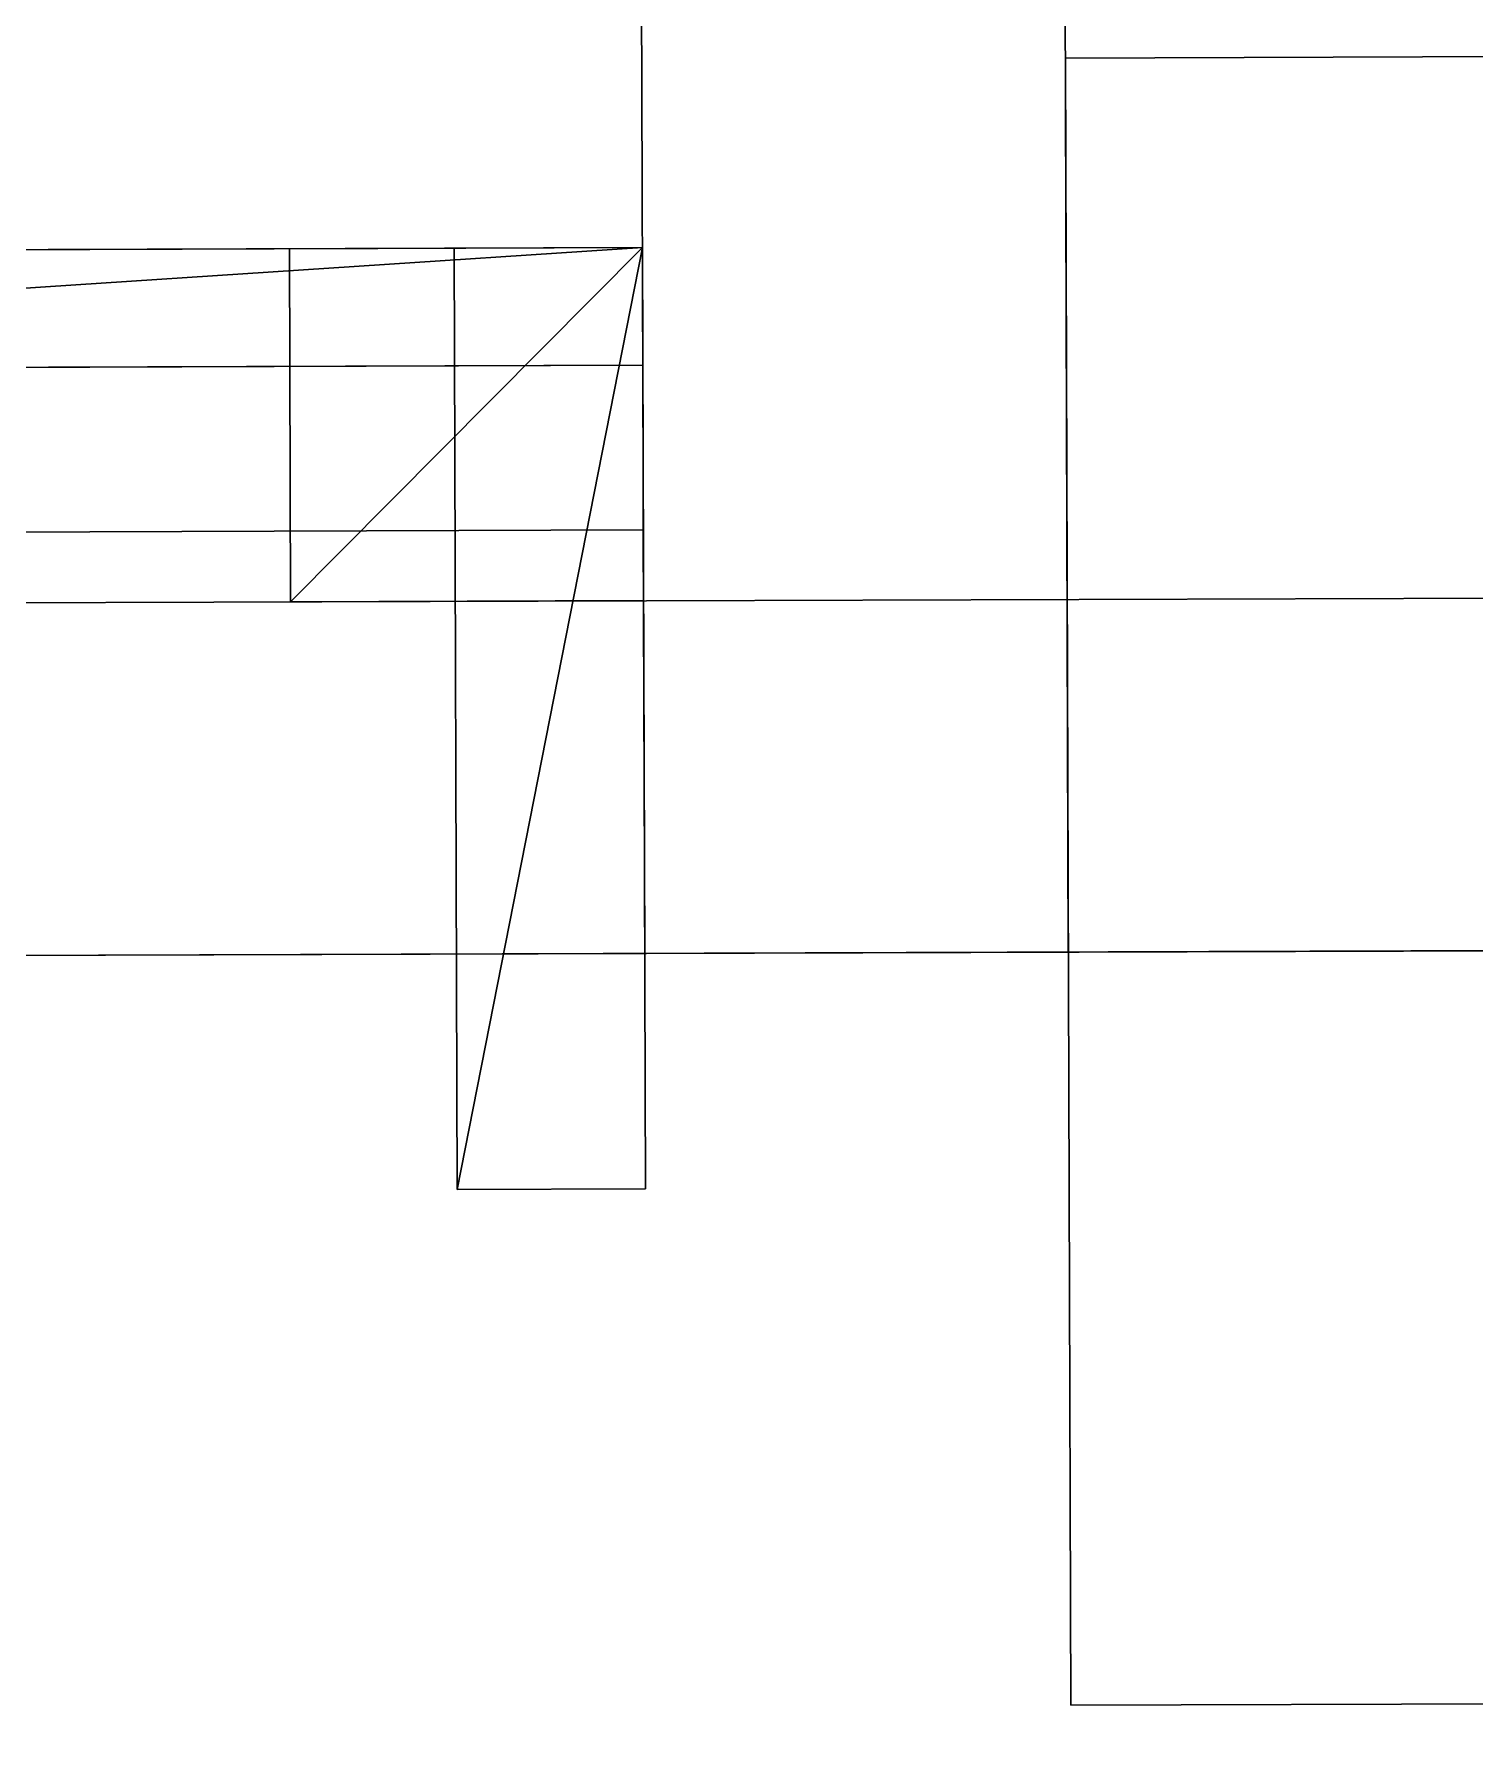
# Model space of a CAD drawing. Extents: x -100 to 2892, y -123 to 2616.
# Drawn here: x 1736.9 to 1798.1, y -28.3 to 44.7 of the extents above; entities that cross this region are included whole.
import ezdxf

# ---------------------------------------------------------------- set-up
doc = ezdxf.new("R2010")
doc.units = 0
for name, color, linetype in [('LAYER0', 7, 'CONTINUOUS'), ('LAYER11', 45, 'CONTINUOUS'), ('LAYER17', 45, 'CONTINUOUS'), ('LAYER18', 45, 'CONTINUOUS'), ('LAYER2', 7, 'CONTINUOUS'), ('LAYER20', 2, 'CONTINUOUS'), ('LAYER21', 7, 'CONTINUOUS'), ('LAYER22', 253, 'CONTINUOUS'), ('LAYER23', 253, 'CONTINUOUS'), ('LAYER24', 253, 'CONTINUOUS'), ('LAYER25', 253, 'CONTINUOUS'), ('LAYER26', 253, 'CONTINUOUS'), ('LAYER27', 253, 'CONTINUOUS'), ('LAYER369', 45, 'CONTINUOUS'), ('LAYER44', 45, 'CONTINUOUS'), ('LAYER5', 45, 'CONTINUOUS'), ('LAYER71', 45, 'CONTINUOUS'), ('LAYER87', 7, 'CONTINUOUS')]:
    doc.layers.add(name, color=color, linetype=linetype)

msp = doc.modelspace()

# ---------------------------------------------------------------- linework, layer by layer
at = {"layer": 'LAYER0', "invisible_edges": 1}
for points in [[(2892.49, 2616, -5), (-100, -100.32, -5), (-100, 2616, -5), (2892.49, 2616, -5)], [(-100, -100.32, -5), (2892.49, 2616, -5), (2892.49, -100.32, -5), (-100, -100.32, -5)], [(2892.49, -100.32), (-100, 2616), (-100, -100.32), (2892.49, -100.32)], [(-100, 2616), (2892.49, -100.32), (2892.49, 2616), (-100, 2616)]]:
    msp.add_3dface(points, dxfattribs=at)
at = {"layer": 'LAYER11', "invisible_edges": 1}
for points in [[(2780.018, 308.9634, 2000), (829.9952, 2.67546, 2000), (829.0281, 302.6739, 2000), (2780.018, 308.9634, 2000)], [(829.0281, 302.6739, 2025), (2780.985, 8.965, 2025), (2780.018, 308.9634, 2025), (829.0281, 302.6739, 2025)], [(829.9952, 2.67546, 2000), (2780.018, 308.9634, 2000), (2780.985, 8.965, 2000), (829.9952, 2.67546, 2000)], [(2780.985, 8.965, 2025), (829.0281, 302.6739, 2025), (829.9952, 2.67546, 2025), (2780.985, 8.965, 2025)], [(2780.985, 8.965, 2025), (829.9952, 2.67546, 2000), (2780.985, 8.965, 2000), (2780.985, 8.965, 2025)], [(829.9952, 2.67546, 2000), (2780.985, 8.965, 2025), (829.9952, 2.67546, 2025), (829.9952, 2.67546, 2000)]]:
    msp.add_3dface(points, dxfattribs=at)
at = {"layer": 'LAYER17', "invisible_edges": 1}
for points in [[(1779.581, 405.7388, 779.9999), (858.8757, 2.76854, 779.9999), (857.5862, 402.7665, 779.9999), (1779.581, 405.7388, 779.9999)], [(857.5862, 402.7665, 797.9999), (1780.871, 5.74084, 797.9999), (1779.581, 405.7388, 797.9999), (857.5862, 402.7665, 797.9999)], [(858.8757, 2.76854, 779.9999), (1779.581, 405.7388, 779.9999), (1780.871, 5.74084, 779.9999), (858.8757, 2.76854, 779.9999)], [(1780.871, 5.74084, 797.9999), (1779.581, 405.7388, 779.9999), (1779.581, 405.7388, 797.9999), (1780.871, 5.74084, 797.9999)], [(1779.581, 405.7388, 779.9999), (1780.871, 5.74084, 797.9999), (1780.871, 5.74084, 779.9999), (1779.581, 405.7388, 779.9999)], [(1780.871, 5.74084, 797.9999), (857.5862, 402.7665, 797.9999), (858.8757, 2.76854, 797.9999), (1780.871, 5.74084, 797.9999)], [(1780.871, 5.74084, 797.9999), (858.8757, 2.76854, 779.9999), (1780.871, 5.74084, 779.9999), (1780.871, 5.74084, 797.9999)], [(858.8757, 2.76854, 779.9999), (1780.871, 5.74084, 797.9999), (858.8757, 2.76854, 797.9999), (858.8757, 2.76854, 779.9999)]]:
    msp.add_3dface(points, dxfattribs=at)
at = {"layer": 'LAYER18', "invisible_edges": 1}
for points in [[(1780.871, 5.74099, 614.9998), (1761.646, 385.681, 614.9998), (1779.646, 385.739, 614.9998), (1780.871, 5.74099, 614.9998)], [(1762.871, 5.68296, 779.9998), (1779.646, 385.739, 779.9998), (1761.646, 385.681, 779.9998), (1762.871, 5.68296, 779.9998)], [(1762.871, 5.68296, 779.9998), (1761.646, 385.681, 614.9998), (1762.871, 5.68296, 614.9998), (1762.871, 5.68296, 779.9998)], [(1761.646, 385.681, 614.9998), (1762.871, 5.68296, 779.9998), (1761.646, 385.681, 779.9998), (1761.646, 385.681, 614.9998)], [(1761.646, 385.681, 614.9998), (1780.871, 5.74099, 614.9998), (1762.871, 5.68296, 614.9998), (1761.646, 385.681, 614.9998)], [(1779.646, 385.739, 779.9998), (1762.871, 5.68296, 779.9998), (1780.871, 5.74099, 779.9998), (1779.646, 385.739, 779.9998)], [(1779.646, 385.739, 779.9998), (1780.871, 5.74099, 614.9998), (1779.646, 385.739, 614.9998), (1779.646, 385.739, 779.9998)], [(1780.871, 5.74099, 614.9998), (1779.646, 385.739, 779.9998), (1780.871, 5.74099, 779.9998), (1780.871, 5.74099, 614.9998)], [(1780.871, 5.74099, 614.9998), (1762.871, 5.68296, 779.9998), (1762.871, 5.68296, 614.9998), (1780.871, 5.74099, 614.9998)], [(1762.871, 5.68296, 779.9998), (1780.871, 5.74099, 614.9998), (1780.871, 5.74099, 779.9998), (1762.871, 5.68296, 779.9998)]]:
    msp.add_3dface(points, dxfattribs=at)
at = {"layer": 'LAYER2'}
for points, invisible_edges in [([(2780.99, 8.97, 2593), (830, 2.68, 2151), (0, 0, 2593), (2780.99, 8.97, 2593)], 3), ([(2780.99, 8.97), (830.32, -97.32), (829.99, 2.67711), (2780.99, 8.97)], 1), ([(2780.99, 8.97), (830, 2.68, 2151), (2780.99, 8.97, 2593), (2780.99, 8.97)], 3), ([(830, 2.68, 2151), (2780.99, 8.97), (830, 2.68), (830, 2.68, 2151)], 1), ([(2880.5, -90.71), (830.32, -97.32), (2780.99, 8.97), (2880.5, -90.71)], 3)]:
    msp.add_3dface(points, dxfattribs=dict(at, invisible_edges=invisible_edges))
at = {"layer": 'LAYER20'}
for points in [[(1682.774, 35.42493, 750.4998), (1682.791, 30.42495, 750.4998), (1762.774, 35.68281, 750.4998), (1682.774, 35.42493, 750.4998)], [(1682.774, 35.42493, 750.4998), (1762.774, 35.68281, 750.4998), (1682.774, 35.42493, 727.4998), (1682.774, 35.42493, 750.4998)], [(1682.774, 35.42493, 727.4998), (1762.774, 35.68281, 750.4998), (1762.774, 35.68281, 727.4998), (1682.774, 35.42493, 727.4998)], [(1682.774, 35.42493, 727.4998), (1762.774, 35.68281, 727.4998), (1682.791, 30.42495, 727.4998), (1682.774, 35.42493, 727.4998)], [(1762.774, 35.68281, 750.4998), (1682.791, 30.42495, 750.4998), (1762.79, 30.68284, 750.4998), (1762.774, 35.68281, 750.4998)], [(1682.791, 30.42495, 727.4998), (1762.774, 35.68281, 727.4998), (1762.79, 30.68284, 727.4998), (1682.791, 30.42495, 727.4998)], [(1762.774, 35.68281, 750.4998), (1762.79, 30.68284, 750.4998), (1762.774, 35.68281, 727.4998), (1762.774, 35.68281, 750.4998)], [(1762.774, 35.68281, 727.4998), (1762.79, 30.68284, 750.4998), (1762.79, 30.68284, 727.4998), (1762.774, 35.68281, 727.4998)], [(1682.791, 30.42495, 727.4998), (1762.79, 30.68284, 727.4998), (1682.791, 30.42495, 750.4998), (1682.791, 30.42495, 727.4998)], [(1682.791, 30.42495, 750.4998), (1762.79, 30.68284, 727.4998), (1762.79, 30.68284, 750.4998), (1682.791, 30.42495, 750.4998)]]:
    msp.add_3dface(points, dxfattribs=at)
at = {"layer": 'LAYER21', "invisible_edges": 1}
for points in [[(1762.774, 35.68281, 727.4998), (1682.774, 35.42493, 750.4998), (1762.774, 35.68281, 750.4998), (1762.774, 35.68281, 727.4998)], [(1682.774, 35.42493, 750.4998), (1762.774, 35.68281, 727.4998), (1682.774, 35.42493, 727.4998), (1682.774, 35.42493, 750.4998)], [(1682.774, 35.42493, 750.4998), (1762.79, 30.68284, 750.4998), (1762.774, 35.68281, 750.4998), (1682.774, 35.42493, 750.4998)], [(1762.774, 35.68281, 727.4998), (1682.791, 30.42495, 727.4998), (1682.774, 35.42493, 727.4998), (1762.774, 35.68281, 727.4998)], [(1762.79, 30.68284, 750.4998), (1682.774, 35.42493, 750.4998), (1682.791, 30.42495, 750.4998), (1762.79, 30.68284, 750.4998)], [(1682.791, 30.42495, 727.4998), (1762.774, 35.68281, 727.4998), (1762.79, 30.68284, 727.4998), (1682.791, 30.42495, 727.4998)], [(1762.79, 30.68284, 750.4998), (1762.774, 35.68281, 727.4998), (1762.774, 35.68281, 750.4998), (1762.79, 30.68284, 750.4998)], [(1762.774, 35.68281, 727.4998), (1762.79, 30.68284, 750.4998), (1762.79, 30.68284, 727.4998), (1762.774, 35.68281, 727.4998)], [(1682.791, 30.42495, 727.4998), (1762.79, 30.68284, 750.4998), (1682.791, 30.42495, 750.4998), (1682.791, 30.42495, 727.4998)], [(1762.79, 30.68284, 750.4998), (1682.791, 30.42495, 727.4998), (1762.79, 30.68284, 727.4998), (1762.79, 30.68284, 750.4998)]]:
    msp.add_3dface(points, dxfattribs=at)
at = {"layer": 'LAYER22'}
for points in [[(1747.774, 35.63446, 750.4998), (1747.823, 20.63454, 750.4998), (1762.774, 35.68281, 750.4998), (1747.774, 35.63446, 750.4998)], [(1747.774, 35.63446, 750.4998), (1762.774, 35.68281, 750.4998), (1747.774, 35.63446, 735.4998), (1747.774, 35.63446, 750.4998)], [(1747.774, 35.63446, 735.4998), (1762.774, 35.68281, 750.4998), (1762.774, 35.68281, 735.4998), (1747.774, 35.63446, 735.4998)], [(1747.774, 35.63446, 735.4998), (1762.774, 35.68281, 735.4998), (1747.823, 20.63454, 735.4998), (1747.774, 35.63446, 735.4998)], [(1747.774, 35.63446, 735.4998), (1747.823, 20.63454, 735.4998), (1747.774, 35.63446, 750.4998), (1747.774, 35.63446, 735.4998)], [(1747.774, 35.63446, 750.4998), (1747.823, 20.63454, 735.4998), (1747.823, 20.63454, 750.4998), (1747.774, 35.63446, 750.4998)], [(1762.774, 35.68281, 750.4998), (1747.823, 20.63454, 750.4998), (1762.822, 20.68289, 750.4998), (1762.774, 35.68281, 750.4998)], [(1747.823, 20.63454, 735.4998), (1762.774, 35.68281, 735.4998), (1762.822, 20.68289, 735.4998), (1747.823, 20.63454, 735.4998)], [(1762.774, 35.68281, 750.4998), (1762.822, 20.68289, 750.4998), (1762.774, 35.68281, 735.4998), (1762.774, 35.68281, 750.4998)], [(1762.774, 35.68281, 735.4998), (1762.822, 20.68289, 750.4998), (1762.822, 20.68289, 735.4998), (1762.774, 35.68281, 735.4998)], [(1747.823, 20.63454, 735.4998), (1762.822, 20.68289, 735.4998), (1747.823, 20.63454, 750.4998), (1747.823, 20.63454, 735.4998)], [(1747.823, 20.63454, 750.4998), (1762.822, 20.68289, 735.4998), (1762.822, 20.68289, 750.4998), (1747.823, 20.63454, 750.4998)]]:
    msp.add_3dface(points, dxfattribs=at)
at = {"layer": 'LAYER23'}
for points in [[(1747.774, 35.63446, 750.4998), (1747.823, 20.63454, 750.4998), (1762.774, 35.68281, 750.4998), (1747.774, 35.63446, 750.4998)], [(1747.774, 35.63446, 750.4998), (1762.774, 35.68281, 750.4998), (1747.774, 35.63446, 735.4998), (1747.774, 35.63446, 750.4998)], [(1747.774, 35.63446, 735.4998), (1762.774, 35.68281, 750.4998), (1762.774, 35.68281, 735.4998), (1747.774, 35.63446, 735.4998)], [(1747.774, 35.63446, 735.4998), (1762.774, 35.68281, 735.4998), (1747.823, 20.63454, 735.4998), (1747.774, 35.63446, 735.4998)], [(1747.774, 35.63446, 735.4998), (1747.823, 20.63454, 735.4998), (1747.774, 35.63446, 750.4998), (1747.774, 35.63446, 735.4998)], [(1747.774, 35.63446, 750.4998), (1747.823, 20.63454, 735.4998), (1747.823, 20.63454, 750.4998), (1747.774, 35.63446, 750.4998)], [(1762.774, 35.68281, 750.4998), (1747.823, 20.63454, 750.4998), (1762.822, 20.68289, 750.4998), (1762.774, 35.68281, 750.4998)], [(1747.823, 20.63454, 735.4998), (1762.774, 35.68281, 735.4998), (1762.822, 20.68289, 735.4998), (1747.823, 20.63454, 735.4998)], [(1762.774, 35.68281, 750.4998), (1762.822, 20.68289, 750.4998), (1762.774, 35.68281, 735.4998), (1762.774, 35.68281, 750.4998)], [(1762.774, 35.68281, 735.4998), (1762.822, 20.68289, 750.4998), (1762.822, 20.68289, 735.4998), (1762.774, 35.68281, 735.4998)], [(1747.823, 20.63454, 735.4998), (1762.822, 20.68289, 735.4998), (1747.823, 20.63454, 750.4998), (1747.823, 20.63454, 735.4998)], [(1747.823, 20.63454, 750.4998), (1762.822, 20.68289, 735.4998), (1762.822, 20.68289, 750.4998), (1747.823, 20.63454, 750.4998)]]:
    msp.add_3dface(points, dxfattribs=at)
at = {"layer": 'LAYER24'}
for points in [[(1747.774, 35.63446, 750.4998), (1747.823, 20.63454, 750.4998), (1762.774, 35.68281, 750.4998), (1747.774, 35.63446, 750.4998)], [(1747.774, 35.63446, 750.4998), (1762.774, 35.68281, 750.4998), (1747.774, 35.63446, 735.4998), (1747.774, 35.63446, 750.4998)], [(1747.774, 35.63446, 735.4998), (1762.774, 35.68281, 750.4998), (1762.774, 35.68281, 735.4998), (1747.774, 35.63446, 735.4998)], [(1747.774, 35.63446, 735.4998), (1762.774, 35.68281, 735.4998), (1747.823, 20.63454, 735.4998), (1747.774, 35.63446, 735.4998)], [(1747.774, 35.63446, 735.4998), (1747.823, 20.63454, 735.4998), (1747.774, 35.63446, 750.4998), (1747.774, 35.63446, 735.4998)], [(1747.774, 35.63446, 750.4998), (1747.823, 20.63454, 735.4998), (1747.823, 20.63454, 750.4998), (1747.774, 35.63446, 750.4998)], [(1762.774, 35.68281, 750.4998), (1747.823, 20.63454, 750.4998), (1762.822, 20.68289, 750.4998), (1762.774, 35.68281, 750.4998)], [(1747.823, 20.63454, 735.4998), (1762.774, 35.68281, 735.4998), (1762.822, 20.68289, 735.4998), (1747.823, 20.63454, 735.4998)], [(1762.774, 35.68281, 750.4998), (1762.822, 20.68289, 750.4998), (1762.774, 35.68281, 735.4998), (1762.774, 35.68281, 750.4998)], [(1762.774, 35.68281, 735.4998), (1762.822, 20.68289, 750.4998), (1762.822, 20.68289, 735.4998), (1762.774, 35.68281, 735.4998)], [(1747.823, 20.63454, 735.4998), (1762.822, 20.68289, 735.4998), (1747.823, 20.63454, 750.4998), (1747.823, 20.63454, 735.4998)], [(1747.823, 20.63454, 750.4998), (1762.822, 20.68289, 735.4998), (1762.822, 20.68289, 750.4998), (1747.823, 20.63454, 750.4998)]]:
    msp.add_3dface(points, dxfattribs=at)
at = {"layer": 'LAYER25'}
for points in [[(1747.774, 35.63446, 750.4998), (1747.823, 20.63454, 750.4998), (1762.774, 35.68281, 750.4998), (1747.774, 35.63446, 750.4998)], [(1747.774, 35.63446, 750.4998), (1762.774, 35.68281, 750.4998), (1747.774, 35.63446, 735.4998), (1747.774, 35.63446, 750.4998)], [(1747.774, 35.63446, 735.4998), (1762.774, 35.68281, 750.4998), (1762.774, 35.68281, 735.4998), (1747.774, 35.63446, 735.4998)], [(1747.774, 35.63446, 735.4998), (1762.774, 35.68281, 735.4998), (1747.823, 20.63454, 735.4998), (1747.774, 35.63446, 735.4998)], [(1747.774, 35.63446, 735.4998), (1747.823, 20.63454, 735.4998), (1747.774, 35.63446, 750.4998), (1747.774, 35.63446, 735.4998)], [(1747.774, 35.63446, 750.4998), (1747.823, 20.63454, 735.4998), (1747.823, 20.63454, 750.4998), (1747.774, 35.63446, 750.4998)], [(1762.774, 35.68281, 750.4998), (1747.823, 20.63454, 750.4998), (1762.822, 20.68289, 750.4998), (1762.774, 35.68281, 750.4998)], [(1747.823, 20.63454, 735.4998), (1762.774, 35.68281, 735.4998), (1762.822, 20.68289, 735.4998), (1747.823, 20.63454, 735.4998)], [(1762.774, 35.68281, 750.4998), (1762.822, 20.68289, 750.4998), (1762.774, 35.68281, 735.4998), (1762.774, 35.68281, 750.4998)], [(1762.774, 35.68281, 735.4998), (1762.822, 20.68289, 750.4998), (1762.822, 20.68289, 735.4998), (1762.774, 35.68281, 735.4998)], [(1747.823, 20.63454, 735.4998), (1762.822, 20.68289, 735.4998), (1747.823, 20.63454, 750.4998), (1747.823, 20.63454, 735.4998)], [(1747.823, 20.63454, 750.4998), (1762.822, 20.68289, 735.4998), (1762.822, 20.68289, 750.4998), (1747.823, 20.63454, 750.4998)]]:
    msp.add_3dface(points, dxfattribs=at)
at = {"layer": 'LAYER26'}
for points in [[(1754.774, 35.65702, 750.4998), (1754.903, -4.34277, 750.4998), (1762.774, 35.68281, 750.4998), (1754.774, 35.65702, 750.4998)], [(1754.774, 35.65702, 750.4998), (1762.774, 35.68281, 750.4998), (1754.774, 35.65702, 742.4998), (1754.774, 35.65702, 750.4998)], [(1754.774, 35.65702, 742.4998), (1762.774, 35.68281, 750.4998), (1762.774, 35.68281, 742.4998), (1754.774, 35.65702, 742.4998)], [(1754.774, 35.65702, 742.4998), (1762.774, 35.68281, 742.4998), (1754.903, -4.34277, 742.4998), (1754.774, 35.65702, 742.4998)], [(1754.774, 35.65702, 742.4998), (1754.903, -4.34277, 742.4998), (1754.774, 35.65702, 750.4998), (1754.774, 35.65702, 742.4998)], [(1754.774, 35.65702, 750.4998), (1754.903, -4.34277, 742.4998), (1754.903, -4.34277, 750.4998), (1754.774, 35.65702, 750.4998)], [(1762.774, 35.68281, 750.4998), (1754.903, -4.34277, 750.4998), (1762.903, -4.31698, 750.4998), (1762.774, 35.68281, 750.4998)], [(1754.903, -4.34277, 742.4998), (1762.774, 35.68281, 742.4998), (1762.903, -4.31698, 742.4998), (1754.903, -4.34277, 742.4998)], [(1762.774, 35.68281, 750.4998), (1762.903, -4.31698, 750.4998), (1762.774, 35.68281, 742.4998), (1762.774, 35.68281, 750.4998)], [(1762.774, 35.68281, 742.4998), (1762.903, -4.31698, 750.4998), (1762.903, -4.31698, 742.4998), (1762.774, 35.68281, 742.4998)], [(1754.903, -4.34277, 742.4998), (1762.903, -4.31698, 742.4998), (1754.903, -4.34277, 750.4998), (1754.903, -4.34277, 742.4998)], [(1754.903, -4.34277, 750.4998), (1762.903, -4.31698, 742.4998), (1762.903, -4.31698, 750.4998), (1754.903, -4.34277, 750.4998)]]:
    msp.add_3dface(points, dxfattribs=at)
at = {"layer": 'LAYER27'}
for points in [[(1682.774, 35.42493, 750.4998), (1682.791, 30.42495, 750.4998), (1762.774, 35.68281, 750.4998), (1682.774, 35.42493, 750.4998)], [(1682.774, 35.42493, 750.4998), (1762.774, 35.68281, 750.4998), (1682.774, 35.42493, 734.4998), (1682.774, 35.42493, 750.4998)], [(1682.774, 35.42493, 734.4998), (1762.774, 35.68281, 750.4998), (1762.774, 35.68281, 734.4998), (1682.774, 35.42493, 734.4998)], [(1682.774, 35.42493, 734.4998), (1762.774, 35.68281, 734.4998), (1682.791, 30.42495, 734.4998), (1682.774, 35.42493, 734.4998)], [(1762.774, 35.68281, 750.4998), (1682.791, 30.42495, 750.4998), (1762.79, 30.68284, 750.4998), (1762.774, 35.68281, 750.4998)], [(1682.791, 30.42495, 734.4998), (1762.774, 35.68281, 734.4998), (1762.79, 30.68284, 734.4998), (1682.791, 30.42495, 734.4998)], [(1762.774, 35.68281, 750.4998), (1762.79, 30.68284, 750.4998), (1762.774, 35.68281, 734.4998), (1762.774, 35.68281, 750.4998)], [(1762.774, 35.68281, 734.4998), (1762.79, 30.68284, 750.4998), (1762.79, 30.68284, 734.4998), (1762.774, 35.68281, 734.4998)], [(1682.791, 30.42495, 734.4998), (1762.79, 30.68284, 734.4998), (1682.791, 30.42495, 750.4998), (1682.791, 30.42495, 734.4998)], [(1682.791, 30.42495, 750.4998), (1762.79, 30.68284, 734.4998), (1762.79, 30.68284, 750.4998), (1682.791, 30.42495, 750.4998)]]:
    msp.add_3dface(points, dxfattribs=at)
at = {"layer": 'LAYER369', "invisible_edges": 1}
for points in [[(1798.871, 5.79877, 0.00012), (1780.081, 250.7395, 0.00018), (1798.081, 250.7975, 0.00018), (1798.871, 5.79877, 0.00012)], [(1780.871, 5.74052, 780.0001), (1798.081, 250.7973, 780.0001), (1780.081, 250.7393, 780.0001), (1780.871, 5.74052, 780.0001)], [(1780.081, 250.7395, 0.00018), (1798.871, 5.79877, 0.00012), (1780.871, 5.74074, 0.00012), (1780.081, 250.7395, 0.00018)], [(1780.871, 5.74052, 780.0001), (1780.081, 250.7395, 0.00018), (1780.871, 5.74074, 0.00012), (1780.871, 5.74052, 780.0001)], [(1780.081, 250.7395, 0.00018), (1780.871, 5.74052, 780.0001), (1780.081, 250.7393, 780.0001), (1780.081, 250.7395, 0.00018)], [(1798.081, 250.7973, 780.0001), (1780.871, 5.74052, 780.0001), (1798.871, 5.79855, 780.0001), (1798.081, 250.7973, 780.0001)], [(1798.081, 250.7973, 780.0001), (1798.871, 5.79877, 0.00012), (1798.081, 250.7975, 0.00018), (1798.081, 250.7973, 780.0001)], [(1798.871, 5.79877, 0.00012), (1798.081, 250.7973, 780.0001), (1798.871, 5.79855, 780.0001), (1798.871, 5.79877, 0.00012)], [(1780.871, 5.74052, 780.0001), (1798.871, 5.79877, 0.00012), (1798.871, 5.79855, 780.0001), (1780.871, 5.74052, 780.0001)], [(1798.871, 5.79877, 0.00012), (1780.871, 5.74052, 780.0001), (1780.871, 5.74074, 0.00012), (1798.871, 5.79877, 0.00012)]]:
    msp.add_3dface(points, dxfattribs=at)
at = {"layer": 'LAYER44', "invisible_edges": 1}
for points in [[(1761.646, 385.681, 615.9998), (878.8755, 2.83317, 615.9998), (877.6505, 382.8312, 615.9998), (1761.646, 385.681, 615.9998)], [(877.6505, 382.8312, 633.9998), (1762.871, 5.68296, 633.9998), (1761.646, 385.681, 633.9998), (877.6505, 382.8312, 633.9998)], [(878.8755, 2.83317, 615.9998), (1761.646, 385.681, 615.9998), (1762.871, 5.68296, 615.9998), (878.8755, 2.83317, 615.9998)], [(1762.871, 5.68296, 633.9998), (1761.646, 385.681, 615.9998), (1761.646, 385.681, 633.9998), (1762.871, 5.68296, 633.9998)], [(1761.646, 385.681, 615.9998), (1762.871, 5.68296, 633.9998), (1762.871, 5.68296, 615.9998), (1761.646, 385.681, 615.9998)], [(1762.871, 5.68296, 633.9998), (877.6505, 382.8312, 633.9998), (878.8755, 2.83317, 633.9998), (1762.871, 5.68296, 633.9998)], [(1762.871, 5.68296, 633.9998), (878.8755, 2.83317, 615.9998), (1762.871, 5.68296, 615.9998), (1762.871, 5.68296, 633.9998)], [(878.8755, 2.83317, 615.9998), (1762.871, 5.68296, 633.9998), (878.8755, 2.83317, 633.9998), (878.8755, 2.83317, 615.9998)]]:
    msp.add_3dface(points, dxfattribs=at)
at = {"layer": 'LAYER5', "invisible_edges": 1}
for points in [[(2750.743, 46.86787, 779.9999), (1780.974, -26.25907, 779.9999), (1780.748, 43.74057, 779.9999), (2750.743, 46.86787, 779.9999)], [(1780.748, 43.74057, 797.9999), (2750.743, 46.86787, 779.9999), (1780.748, 43.74057, 779.9999), (1780.748, 43.74057, 797.9999)], [(2750.743, 46.86787, 779.9999), (1780.748, 43.74057, 797.9999), (2750.743, 46.86787, 797.9999), (2750.743, 46.86787, 779.9999)], [(1780.748, 43.74057, 797.9999), (2750.969, -23.13177, 797.9999), (2750.743, 46.86787, 797.9999), (1780.748, 43.74057, 797.9999)], [(1780.974, -26.25907, 779.9999), (2750.743, 46.86787, 779.9999), (2750.969, -23.13177, 779.9999), (1780.974, -26.25907, 779.9999)], [(1780.974, -26.25907, 779.9999), (1780.748, 43.74057, 797.9999), (1780.748, 43.74057, 779.9999), (1780.974, -26.25907, 779.9999)], [(1780.748, 43.74057, 797.9999), (1780.974, -26.25907, 779.9999), (1780.974, -26.25907, 797.9999), (1780.748, 43.74057, 797.9999)], [(2750.969, -23.13177, 797.9999), (1780.748, 43.74057, 797.9999), (1780.974, -26.25907, 797.9999), (2750.969, -23.13177, 797.9999)], [(2750.969, -23.13177, 797.9999), (1780.974, -26.25907, 779.9999), (2750.969, -23.13177, 779.9999), (2750.969, -23.13177, 797.9999)], [(1780.974, -26.25907, 779.9999), (2750.969, -23.13177, 797.9999), (1780.974, -26.25907, 797.9999), (1780.974, -26.25907, 779.9999)]]:
    msp.add_3dface(points, dxfattribs=at)
at = {"layer": 'LAYER71', "invisible_edges": 1}
for points in [[(1762.871, 5.68296, 659.9998), (878.8175, 20.83323, 659.9997), (1762.813, 23.68287, 659.9998), (1762.871, 5.68296, 659.9998)], [(878.8755, 2.83332, 779.9997), (1762.813, 23.68287, 779.9998), (878.8175, 20.83323, 779.9997), (878.8755, 2.83332, 779.9997)], [(878.8175, 20.83323, 659.9997), (1762.813, 23.68287, 779.9998), (1762.813, 23.68287, 659.9998), (878.8175, 20.83323, 659.9997)], [(1762.813, 23.68287, 779.9998), (878.8175, 20.83323, 659.9997), (878.8175, 20.83323, 779.9997), (1762.813, 23.68287, 779.9998)], [(1762.813, 23.68287, 779.9998), (878.8755, 2.83332, 779.9997), (1762.871, 5.68296, 779.9998), (1762.813, 23.68287, 779.9998)], [(1762.813, 23.68287, 779.9998), (1762.871, 5.68296, 659.9998), (1762.813, 23.68287, 659.9998), (1762.813, 23.68287, 779.9998)], [(1762.871, 5.68296, 659.9998), (1762.813, 23.68287, 779.9998), (1762.871, 5.68296, 779.9998), (1762.871, 5.68296, 659.9998)], [(878.8175, 20.83323, 659.9997), (1762.871, 5.68296, 659.9998), (878.8755, 2.83332, 659.9997), (878.8175, 20.83323, 659.9997)], [(878.8755, 2.83332, 779.9997), (1762.871, 5.68296, 659.9998), (1762.871, 5.68296, 779.9998), (878.8755, 2.83332, 779.9997)], [(1762.871, 5.68296, 659.9998), (878.8755, 2.83332, 779.9997), (878.8755, 2.83332, 659.9997), (1762.871, 5.68296, 659.9998)]]:
    msp.add_3dface(points, dxfattribs=at)
at = {"layer": 'LAYER87'}
for points, invisible_edges in [([(2766.06, 23.89), (829.99, 2.68), (829.95, 17.68), (2766.06, 23.89)], 1), ([(829.95, 17.68, 111), (2766.06, 23.89), (829.95, 17.68), (829.95, 17.68, 111)], 1), ([(2766.06, 23.89), (829.95, 17.68, 111), (2766.06, 23.89, 111), (2766.06, 23.89)], 1), ([(829.99, 2.68, 111), (2766.06, 23.89, 111), (829.95, 17.68, 111), (829.99, 2.68, 111)], 1), ([(829.99, 2.68), (2766.06, 23.89), (2780.99, 8.97), (829.99, 2.68)], 3), ([(2766.06, 23.89, 111), (829.99, 2.68, 111), (2780.99, 8.97, 111), (2766.06, 23.89, 111)], 5), ([(2780.99, 8.97, 111), (829.99, 2.68), (2780.99, 8.97), (2780.99, 8.97, 111)], 1), ([(829.99, 2.68), (2780.99, 8.97, 111), (829.99, 2.68, 111), (829.99, 2.68)], 1)]:
    msp.add_3dface(points, dxfattribs=dict(at, invisible_edges=invisible_edges))

# ---------------------------------------------------------------- meshes
at = {"layer": 'LAYER2'}
mesh = msp.add_polymesh((2, 2), dxfattribs=at)
for k, corner in enumerate([(0, 0, 2593), (2780.985, 8.965, 2593), (-100, -100.323, 2593), (2880.499, -90.715, 2593)]):
    mesh.set_mesh_vertex(divmod(k, 2), corner)

doc.saveas('drawing.dxf')
